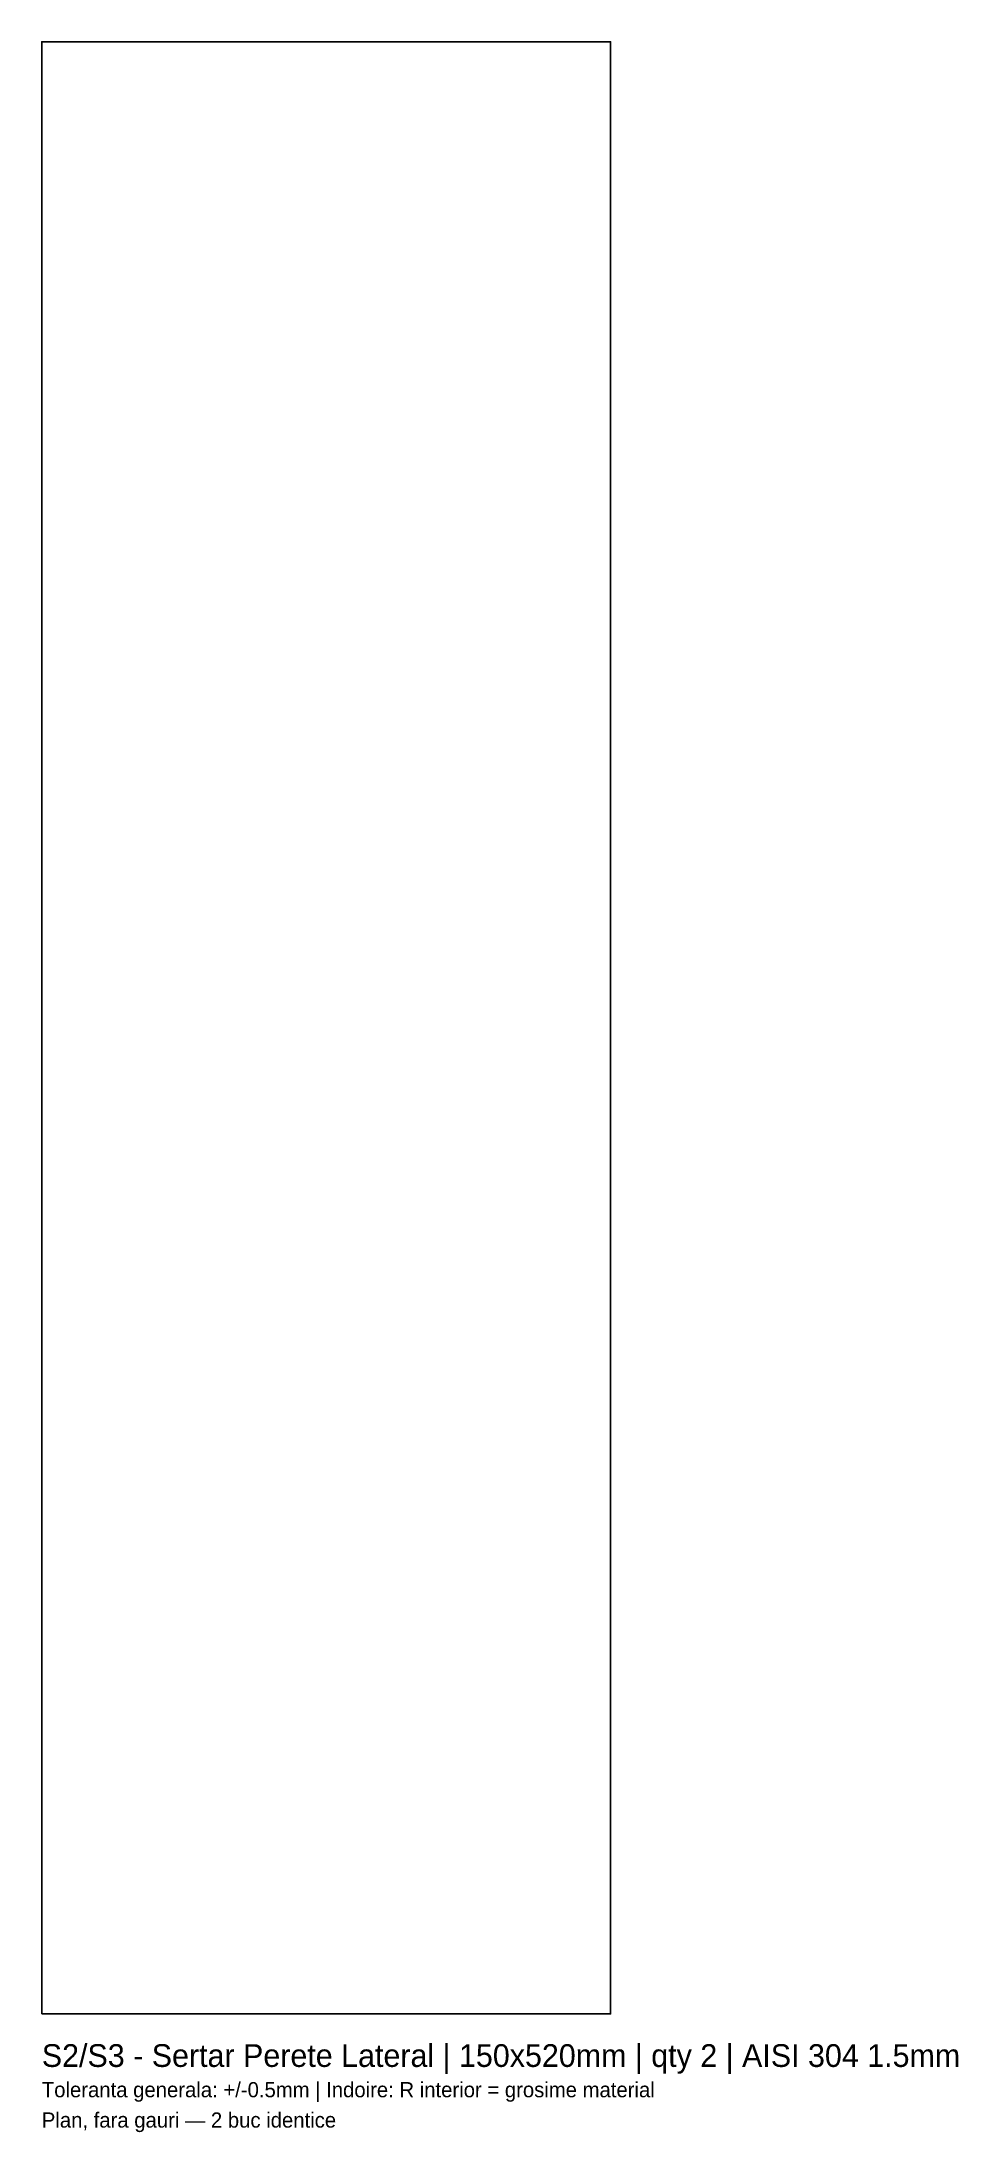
# Model space of a CAD drawing. Header units: metres. Extents: x 0 to 242, y -31 to 520.
import ezdxf

# ---------------------------------------------------------------- set-up
doc = ezdxf.new("R2010")
doc.units = ezdxf.units.M
doc.layers.add('ANNOTATION', color=3, linetype='Continuous')
doc.layers.add('CUT', color=5, linetype='Continuous')

msp = doc.modelspace()

# ---------------------------------------------------------------- linework, layer by layer
at = {"layer": 'CUT'}
msp.add_lwpolyline([(0, 0), (150, 0), (150, 520), (0, 520)], close=True, dxfattribs=at)

# ---------------------------------------------------------------- texts
at = {"layer": 'ANNOTATION'}
for s, height, p in [('S2/S3 - Sertar Perete Lateral | 150x520mm | qty 2 | AISI 304 1.5mm', 6, (0, -14)), ('Toleranta generala: +/-0.5mm | Indoire: R interior = grosime material', 4, (0, -22)), ('Plan, fara gauri — 2 buc identice', 4, (0, -30))]:
    msp.add_text(s, height=height, dxfattribs=at).set_placement(p)

doc.saveas('drawing.dxf')
